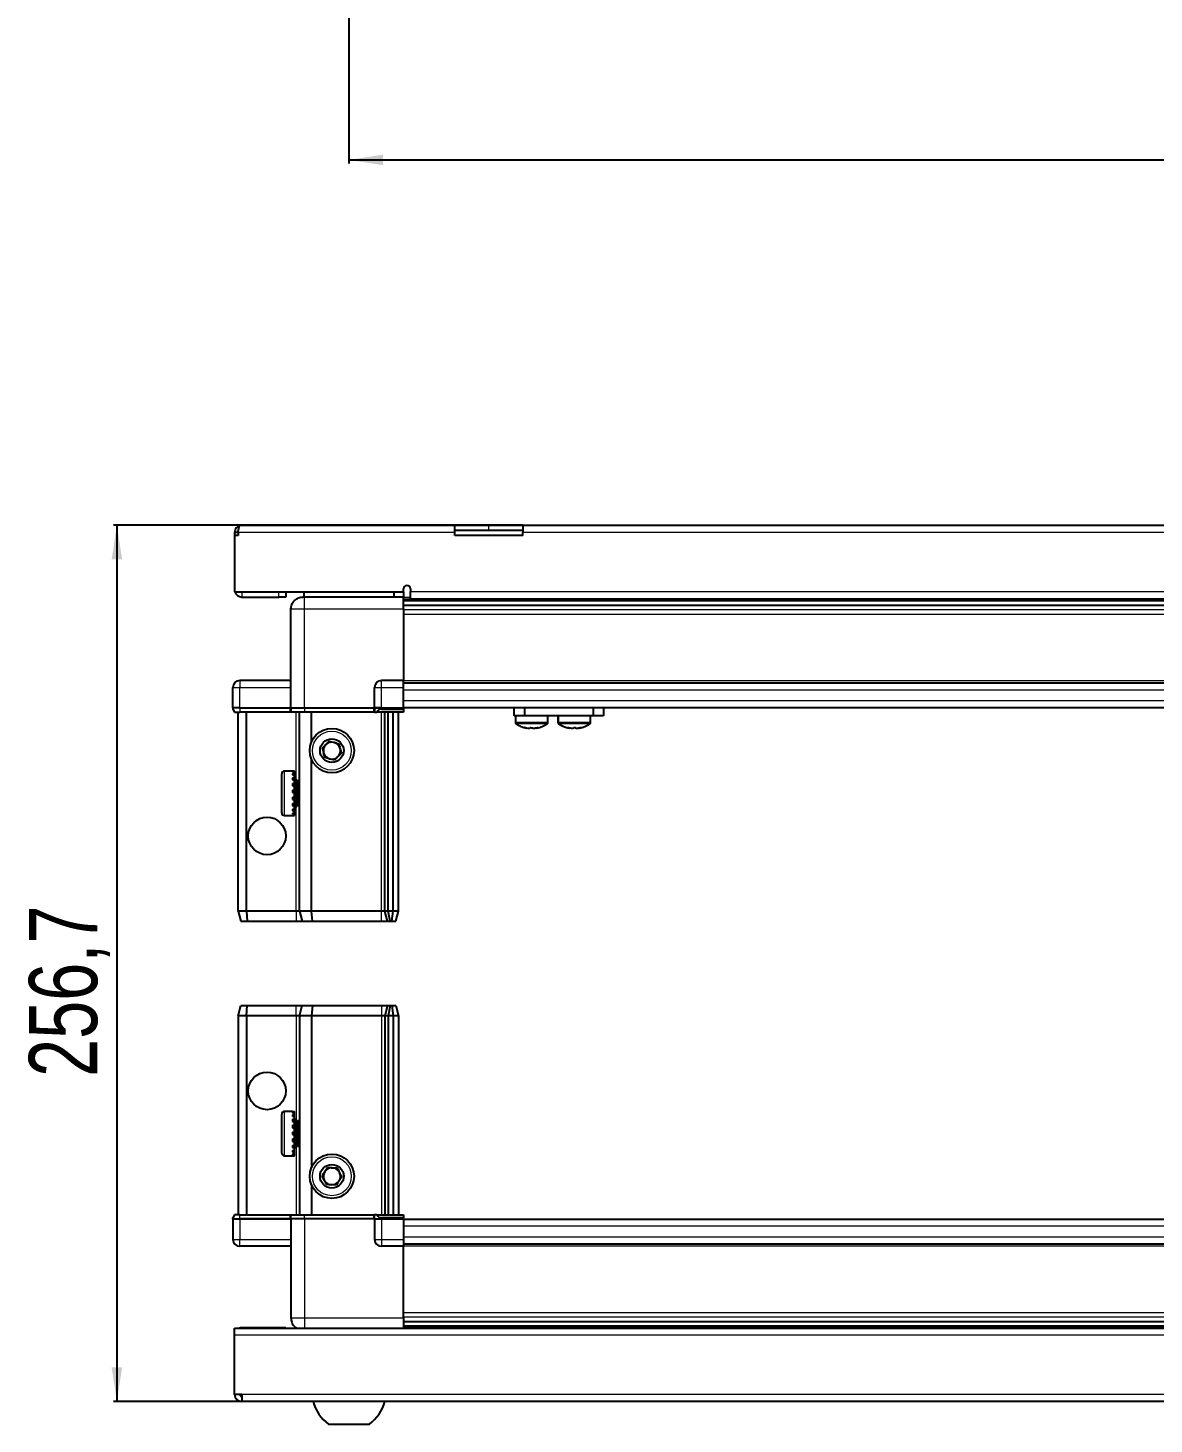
# Model space of a CAD drawing. Header units: millimetres. Extents: x 899 to 2792, y 774 to 1907.
# Drawn here: x 963.4 to 1293.4, y 774.1 to 1183.1 of the extents above; entities that cross this region are included whole.
import ezdxf

# ---------------------------------------------------------------- set-up
doc = ezdxf.new("R2010")
doc.units = ezdxf.units.MM
doc.layers.add('FORMAT', color=7, linetype='Continuous')
doc.styles.add('SLDTEXTSTYLE0', font='TXT', dxfattribs={"width": 0.75})
doc.dimstyles.new('SLDDIMSTYLE0', dxfattribs={"dimtxt": 20, "dimasz": 10, "dimexe": 0, "dimexo": 0.0625, "dimgap": 5, "dimtad": 2, "dimdec": 1, "dimrnd": 1e-09, "dimzin": 12, "dimdsep": 46, "dimtxsty": 'SLDTEXTSTYLE0', "dimsah": 1, "dimcen": 0.09, "dimadec": 0, "dimazin": 3, "dimtfac": 1, "dimtofl": 0, "dimtmove": 0, "dimatfit": 3, "dimfxl": 0, "dimfrac": 2, "dimtolj": 1, "dimtzin": 12, "dimarcsym": 0})

# ---------------------------------------------------------------- blocks, each defined once
blk = doc.blocks.new('_D_2')
at = {"layer": 'FORMAT'}
for p, q in [((1057.47, 1234.92), (1057.47, 1143.43)), ((1589.47, 1234.92), (1589.47, 1143.43)), ((1057.47, 1144.43), (1589.47, 1144.43))]:
    blk.add_line(p, q, dxfattribs=at)
for points in [[(1057.47, 1144.43), (1067.47, 1142.9), (1067.47, 1145.97)], [(1589.47, 1144.43), (1579.47, 1145.97), (1579.47, 1142.9)]]:
    blk.add_solid(points, dxfattribs=at)
at = {"layer": 'FORMAT', "insert": (1301.3, 1170.22), "char_height": 20, "attachment_point": 1, "style": 'SLDTEXTSTYLE0'}
blk.add_mtext('532', dxfattribs=at)
blk = doc.blocks.new('_D_8')
at = {"layer": 'FORMAT'}
for p, q in [((1108.46, 1037.38), (988.47, 1037.38)), ((989.47, 1037.38), (989.47, 780.68)), ((1026.06, 780.68), (988.47, 780.68))]:
    blk.add_line(p, q, dxfattribs=at)
for points in [[(989.47, 1037.38), (987.93, 1027.38), (991.01, 1027.38)], [(989.47, 780.68), (991.01, 790.68), (987.93, 790.68)]]:
    blk.add_solid(points, dxfattribs=at)
at = {"layer": 'FORMAT', "insert": (963.69, 875.78), "char_height": 20, "attachment_point": 1, "rotation": 90, "style": 'SLDTEXTSTYLE0'}
blk.add_mtext('256,7', dxfattribs=at)

msp = doc.modelspace()

# ---------------------------------------------------------------- linework, layer by layer
at = {"color": 7, "linetype": 'Continuous', "lineweight": 25}
for p, q in [((1024.97, 1035.28), (1023.97, 1035.28)), ((1023.97, 1035.28), (1023.97, 1034.38)), ((1024.97, 1035.28), (1024.97, 1034.38)), ((1025.57, 1037.38), (1088.47, 1037.38)), ((1088.47, 1035.28), (1088.47, 1037.38)), ((1088.47, 1037.38), (1098.47, 1037.38)), ((1098.47, 1035.88), (1088.47, 1035.88)), ((1088.47, 1034.38), (1088.47, 1035.28)), ((1098.47, 1037.38), (1108.47, 1037.38)), ((1108.47, 1035.88), (1098.47, 1035.88)), ((1108.47, 1037.38), (1538.47, 1037.38)), ((1108.47, 1037.38), (1108.47, 1035.28)), ((1108.47, 1034.38), (1108.47, 1035.28)), ((1023.97, 1034.38), (1023.97, 1017.88)), ((1024.97, 1034.38), (1023.97, 1034.38)), ((1108.47, 1034.38), (1088.47, 1034.38)), ((1073.47, 1017.88), (1073.47, 1018.73)), ((1075.47, 1018.73), (1075.47, 1017.98)), ((1023.97, 1017.88), (1073.47, 1017.88)), ((1026.07, 1016.38), (1036.97, 1016.38)), ((1038.97, 1016.38), (1036.97, 1016.38)), ((1038.97, 1017.88), (1038.97, 1016.38)), ((1044.22, 1017.88), (1044.22, 1016.38)), ((1073.47, 1016.38), (1044.47, 1016.38)), ((1070.72, 1016.38), (1070.72, 1017.88)), ((1073.32, 1016.38), (1073.32, 1012.88)), ((1073.47, 1017.88), (1073.47, 1016.38)), ((1073.47, 1015.73), (1097.35, 1015.73)), ((1075.47, 1015.88), (1075.47, 1017.98)), ((1075.47, 1015.88), (1571.47, 1015.88)), ((1091.97, 1015.88), (1091.97, 1015.73)), ((1092.13, 1015.88), (1092.13, 1015.73)), ((1092.34, 1015.88), (1092.34, 1015.73)), ((1092.89, 1015.88), (1092.89, 1015.73)), ((1093.3, 1015.88), (1093.3, 1015.73)), ((1094.19, 1015.88), (1094.19, 1015.73)), ((1094.78, 1015.88), (1094.78, 1015.73)), ((1095.92, 1015.88), (1095.92, 1015.73)), ((1096.61, 1015.88), (1096.61, 1015.73)), ((1097.35, 1015.73), (1097.89, 1015.73)), ((1097.89, 1015.88), (1097.89, 1015.73)), ((1097.89, 1015.73), (1098.62, 1015.73)), ((1097.89, 1015.73), (1097.89, 1015.73)), ((1098.08, 1015.88), (1098.08, 1015.73)), ((1098.58, 1015.88), (1098.58, 1015.73)), ((1098.62, 1015.73), (1098.63, 1015.73)), ((1098.63, 1015.88), (1098.63, 1015.73)), ((1098.63, 1015.73), (1099.59, 1015.73)), ((1099.59, 1015.73), (1547.35, 1015.73)), ((1099.92, 1015.88), (1099.92, 1015.73)), ((1099.93, 1015.88), (1099.93, 1015.73)), ((1100.63, 1015.88), (1100.63, 1015.73)), ((1101.8, 1015.88), (1101.8, 1015.73)), ((1102.42, 1015.88), (1102.42, 1015.73)), ((1103.37, 1015.88), (1103.37, 1015.73)), ((1103.82, 1015.88), (1103.82, 1015.73)), ((1104.45, 1015.88), (1104.45, 1015.73)), ((1104.7, 1015.88), (1104.7, 1015.73)), ((1104.94, 1015.88), (1104.94, 1015.73)), ((1104.97, 1015.88), (1104.97, 1015.73)), ((1040.47, 983.88), (1040.47, 1012.88)), ((1573.47, 1013.94), (1073.47, 1013.94)), ((1573.47, 1013.9), (1073.47, 1013.9)), ((1073.47, 1012.88), (1073.47, 991.88)), ((1023.47, 983.88), (1023.47, 989.88)), ((1040.47, 991.88), (1025.47, 991.88)), ((1064.97, 983.88), (1064.97, 989.88)), ((1073.47, 991.88), (1066.97, 991.88)), ((1073.47, 989.88), (1073.47, 991.88)), ((1073.47, 991.23), (1573.47, 991.23)), ((1073.47, 983.88), (1073.47, 989.88)), ((1023.47, 983.88), (1023.47, 983.54)), ((1023.47, 983.88), (1023.47, 983.88)), ((1023.47, 983.88), (1023.47, 983.54)), ((1025.47, 983.88), (1023.47, 983.88)), ((1023.47, 983.54), (1023.97, 982.68)), ((1023.47, 983.54), (1023.97, 982.68)), ((1023.97, 982.68), (1025.47, 982.68)), ((1024.97, 924.38), (1024.97, 982.68)), ((1025.47, 983.88), (1040.27, 983.88)), ((1040.27, 982.68), (1025.47, 982.68)), ((1027.47, 924.38), (1027.47, 982.68)), ((1040.27, 983.88), (1040.47, 983.88)), ((1040.47, 982.68), (1040.27, 982.68)), ((1040.47, 983.88), (1040.47, 982.68)), ((1040.47, 983.88), (1044.47, 983.88)), ((1044.47, 982.68), (1040.47, 982.68)), ((1042.97, 924.38), (1042.97, 982.68)), ((1044.47, 983.88), (1064.77, 983.88)), ((1064.77, 982.68), (1044.47, 982.68)), ((1046.47, 973.88), (1046.47, 982.68)), ((1064.77, 983.88), (1064.97, 983.88)), ((1064.97, 982.68), (1064.77, 982.68)), ((1064.97, 983.88), (1064.97, 982.68)), ((1066.97, 983.88), (1064.97, 983.88)), ((1064.97, 983.88), (1066.97, 983.88)), ((1064.97, 982.68), (1065.65, 982.68)), ((1073.47, 982.68), (1065.65, 982.68)), ((1066.97, 983.88), (1073.47, 983.88)), ((1066.97, 983.54), (1073.47, 983.54)), ((1067.97, 924.38), (1067.97, 982.68)), ((1068.97, 924.38), (1068.97, 982.68)), ((1070.47, 924.38), (1070.47, 982.68)), ((1071.97, 924.38), (1071.97, 982.68)), ((1073.47, 984.03), (1573.47, 984.03)), ((1073.47, 983.88), (1073.47, 983.54)), ((1073.47, 983.54), (1073.47, 982.68)), ((1105.92, 981.53), (1105.92, 984.03)), ((1108.92, 984.03), (1108.92, 981.53)), ((1129.12, 981.53), (1129.12, 984.03)), ((1132.12, 984.03), (1132.12, 981.53)), ((1108.92, 981.53), (1105.92, 981.53)), ((1106.27, 981.53), (1106.27, 979.62)), ((1129.12, 981.53), (1108.92, 981.53)), ((1115.77, 979.62), (1115.77, 981.53)), ((1118.72, 981.53), (1118.72, 979.62)), ((1118.77, 981.53), (1118.77, 979.62)), ((1128.27, 979.62), (1128.27, 981.53)), ((1132.12, 981.53), (1129.12, 981.53)), ((1041.47, 965.38), (1038.57, 965.38)), ((1041.47, 965.28), (1041.47, 965.38)), ((1046.47, 924.38), (1046.47, 968.88)), ((1037.77, 953.18), (1037.77, 964.58)), ((1040.97, 965.28), (1041.47, 965.28)), ((1040.97, 965.28), (1040.97, 965.12)), ((1040.97, 965.12), (1041.47, 965.12)), ((1040.97, 964.63), (1041.47, 964.63)), ((1040.97, 964.63), (1040.97, 964.25)), ((1040.97, 964.25), (1041.47, 964.25)), ((1040.97, 963.41), (1041.47, 963.41)), ((1040.97, 963.41), (1040.97, 962.86)), ((1040.97, 962.86), (1041.47, 962.86)), ((1040.97, 961.75), (1041.47, 961.75)), ((1040.97, 961.75), (1040.97, 961.07)), ((1041.47, 965.12), (1041.47, 965.28)), ((1041.47, 964.63), (1041.47, 965.12)), ((1041.47, 964.25), (1041.47, 964.63)), ((1041.47, 963.41), (1041.47, 964.25)), ((1041.47, 962.86), (1041.47, 963.41)), ((1041.57, 963.28), (1041.47, 963.28)), ((1041.47, 961.75), (1041.47, 962.86)), ((1041.47, 961.07), (1041.47, 961.75)), ((1041.57, 961.76), (1041.57, 963.28)), ((1041.57, 954.48), (1041.57, 961.76)), ((1042.45, 962.19), (1041.97, 962.88)), ((1041.97, 954.88), (1041.97, 962.88)), ((1042.94, 962.88), (1042.45, 962.19)), ((1042.45, 955.57), (1042.45, 962.19)), ((1042.97, 962.88), (1042.94, 962.88)), ((1042.94, 954.88), (1042.94, 962.88)), ((1040.97, 961.07), (1041.47, 961.07)), ((1040.97, 959.81), (1041.47, 959.81)), ((1040.97, 959.81), (1040.97, 959.08)), ((1040.97, 959.51), (1041.47, 959.51)), ((1040.97, 959.08), (1041.47, 959.08)), ((1040.97, 957.78), (1041.47, 957.78)), ((1040.97, 957.78), (1040.97, 957.06)), ((1040.97, 957.65), (1041.47, 957.65)), ((1041.47, 959.81), (1041.47, 961.07)), ((1041.47, 959.51), (1041.47, 959.81)), ((1041.47, 957.78), (1041.47, 959.08)), ((1041.47, 957.06), (1041.47, 957.65)), ((1040.97, 957.06), (1041.47, 957.06)), ((1040.97, 955.85), (1041.47, 955.85)), ((1040.97, 955.85), (1040.97, 955.22)), ((1040.97, 955.22), (1041.47, 955.22)), ((1040.97, 954.22), (1041.47, 954.22)), ((1040.97, 954.22), (1040.97, 953.74)), ((1040.97, 953.74), (1041.47, 953.74)), ((1040.97, 953.05), (1041.47, 953.05)), ((1040.97, 953.05), (1040.97, 952.76)), ((1041.47, 955.85), (1041.47, 957.06)), ((1041.47, 955.22), (1041.47, 955.85)), ((1041.47, 954.22), (1041.47, 955.22)), ((1041.47, 954.48), (1041.57, 954.48)), ((1041.47, 953.74), (1041.47, 954.22)), ((1041.47, 953.05), (1041.47, 953.74)), ((1041.47, 952.76), (1041.47, 953.05)), ((1041.97, 954.88), (1042.45, 955.57)), ((1042.45, 955.57), (1042.94, 954.88)), ((1042.94, 954.88), (1042.97, 954.88)), ((1038.57, 952.38), (1041.47, 952.38)), ((1040.97, 952.76), (1041.47, 952.76)), ((1040.97, 952.44), (1041.47, 952.44)), ((1040.97, 952.44), (1040.97, 952.38)), ((1040.97, 952.38), (1041.47, 952.38)), ((1041.47, 952.44), (1041.47, 952.76)), ((1041.47, 952.38), (1041.47, 952.44)), ((1041.47, 952.38), (1041.47, 952.38)), ((1024.97, 924.38), (1025.77, 921.38)), ((1027.47, 924.38), (1024.97, 924.38)), ((1025.77, 921.38), (1027.63, 921.38)), ((1027.47, 924.38), (1027.63, 921.38)), ((1041.97, 924.38), (1027.47, 924.38)), ((1027.63, 921.38), (1041.97, 921.38)), ((1042.97, 924.38), (1041.97, 924.38)), ((1041.97, 921.38), (1043.77, 921.38)), ((1046.47, 924.38), (1042.97, 924.38)), ((1042.97, 924.38), (1043.77, 921.38)), ((1043.77, 921.38), (1046.8, 921.38)), ((1066.97, 924.38), (1046.47, 924.38)), ((1046.8, 921.38), (1046.47, 924.38)), ((1046.8, 921.38), (1066.97, 921.38)), ((1067.97, 924.38), (1066.97, 924.38)), ((1066.97, 921.38), (1068.77, 921.38)), ((1068.97, 924.38), (1067.97, 924.38)), ((1068.77, 921.38), (1067.97, 924.38)), ((1068.77, 921.38), (1069.51, 921.38)), ((1070.47, 924.38), (1068.97, 924.38)), ((1069.51, 921.38), (1068.97, 924.38)), ((1069.51, 921.38), (1070.02, 921.38)), ((1070.02, 921.38), (1070.47, 924.38)), ((1070.02, 921.38), (1071.17, 921.38)), ((1071.97, 924.38), (1070.47, 924.38)), ((1071.17, 921.38), (1071.97, 924.38)), ((1024.97, 893.68), (1025.77, 896.68)), ((1025.77, 896.68), (1027.63, 896.68)), ((1027.47, 893.68), (1027.63, 896.68)), ((1027.63, 896.68), (1041.97, 896.68)), ((1041.97, 896.68), (1043.77, 896.68)), ((1042.97, 893.68), (1043.77, 896.68)), ((1043.77, 896.68), (1046.8, 896.68)), ((1046.8, 896.68), (1046.47, 893.68)), ((1046.8, 896.68), (1066.97, 896.68)), ((1066.97, 896.68), (1068.77, 896.68)), ((1068.77, 896.68), (1067.97, 893.68)), ((1068.77, 896.68), (1069.51, 896.68)), ((1069.51, 896.68), (1068.97, 893.68)), ((1069.51, 896.68), (1070.02, 896.68)), ((1070.02, 896.68), (1071.17, 896.68)), ((1070.02, 896.68), (1070.47, 893.68)), ((1071.17, 896.68), (1071.97, 893.68)), ((1027.47, 893.68), (1024.97, 893.68)), ((1024.97, 893.68), (1024.97, 835.38)), ((1027.47, 893.68), (1027.47, 835.38)), ((1041.97, 893.68), (1027.47, 893.68)), ((1042.97, 893.68), (1041.97, 893.68)), ((1042.97, 893.68), (1042.97, 835.38)), ((1046.47, 893.68), (1042.97, 893.68)), ((1066.97, 893.68), (1046.47, 893.68)), ((1046.47, 893.68), (1046.47, 849.18)), ((1067.97, 893.68), (1066.97, 893.68)), ((1068.97, 893.68), (1067.97, 893.68)), ((1067.97, 893.68), (1067.97, 835.38)), ((1068.97, 893.68), (1068.97, 835.38)), ((1070.47, 893.68), (1068.97, 893.68)), ((1070.47, 893.68), (1070.47, 835.38)), ((1071.97, 893.68), (1070.47, 893.68)), ((1071.97, 893.68), (1071.97, 835.38)), ((1037.77, 853.48), (1037.77, 864.88)), ((1040.97, 865.68), (1038.57, 865.68)), ((1040.97, 865.68), (1040.97, 865.67)), ((1040.97, 865.67), (1041.47, 865.67)), ((1040.97, 865.48), (1041.47, 865.48)), ((1040.97, 865.48), (1040.97, 865.27)), ((1040.97, 865.27), (1041.47, 865.27)), ((1040.97, 864.69), (1041.47, 864.69)), ((1040.97, 864.69), (1040.97, 864.26)), ((1040.97, 864.26), (1041.47, 864.26)), ((1040.97, 863.36), (1041.47, 863.36)), ((1040.97, 863.36), (1040.97, 862.76)), ((1041.47, 865.48), (1041.47, 865.67)), ((1041.47, 865.27), (1041.47, 865.48)), ((1041.47, 864.69), (1041.47, 865.27)), ((1041.47, 864.26), (1041.47, 864.69)), ((1041.47, 863.36), (1041.47, 864.26)), ((1041.57, 863.58), (1041.47, 863.58)), ((1041.47, 862.76), (1041.47, 863.36)), ((1041.57, 854.78), (1041.57, 863.58)), ((1042.45, 862.49), (1041.97, 863.18)), ((1041.97, 855.18), (1041.97, 863.18)), ((1042.94, 863.18), (1042.45, 862.49)), ((1042.97, 863.18), (1042.94, 863.18)), ((1042.94, 855.18), (1042.94, 863.18)), ((1040.97, 862.76), (1041.47, 862.76)), ((1040.97, 861.61), (1041.47, 861.61)), ((1040.97, 861.61), (1040.97, 860.91)), ((1040.97, 860.91), (1041.47, 860.91)), ((1040.97, 859.63), (1041.47, 859.63)), ((1040.97, 859.63), (1040.97, 858.89)), ((1040.97, 859.48), (1041.47, 859.48)), ((1040.97, 858.98), (1041.47, 858.98)), ((1041.47, 861.61), (1041.47, 862.76)), ((1041.47, 860.91), (1041.47, 861.61)), ((1041.47, 859.63), (1041.47, 860.91)), ((1041.47, 859.48), (1041.47, 859.63)), ((1041.47, 858.89), (1041.47, 858.98)), ((1042.45, 855.87), (1042.45, 862.49)), ((1040.97, 858.89), (1041.47, 858.89)), ((1040.97, 857.6), (1041.47, 857.6)), ((1040.97, 857.6), (1040.97, 856.9)), ((1040.97, 856.9), (1041.47, 856.9)), ((1040.97, 855.73), (1041.47, 855.73)), ((1040.97, 855.73), (1040.97, 855.13)), ((1040.97, 855.13), (1041.47, 855.13)), ((1041.47, 857.6), (1041.47, 858.89)), ((1041.47, 856.9), (1041.47, 857.6)), ((1041.47, 855.73), (1041.47, 856.9)), ((1041.47, 855.13), (1041.47, 855.73)), ((1041.47, 854.2), (1041.47, 855.13)), ((1041.97, 855.18), (1042.45, 855.87)), ((1042.45, 855.87), (1042.94, 855.18)), ((1042.94, 855.18), (1042.97, 855.18)), ((1038.57, 852.68), (1040.97, 852.68)), ((1040.97, 854.2), (1041.47, 854.2)), ((1040.97, 854.2), (1040.97, 853.76)), ((1040.97, 853.76), (1041.47, 853.76)), ((1040.97, 853.15), (1041.47, 853.15)), ((1040.97, 853.15), (1040.97, 852.91)), ((1040.97, 852.91), (1041.47, 852.91)), ((1040.97, 852.69), (1041.47, 852.69)), ((1040.97, 852.69), (1040.97, 852.68)), ((1040.97, 852.68), (1041.47, 852.68)), ((1041.47, 854.78), (1041.57, 854.78)), ((1041.47, 853.76), (1041.47, 854.2)), ((1041.47, 853.15), (1041.47, 853.76)), ((1041.47, 852.91), (1041.47, 853.15)), ((1041.47, 852.69), (1041.47, 852.91)), ((1041.47, 852.68), (1041.47, 852.69)), ((1046.47, 844.18), (1046.47, 835.38)), ((1023.97, 835.38), (1023.47, 834.51)), ((1023.47, 834.18), (1023.47, 834.51)), ((1025.47, 835.38), (1023.97, 835.38)), ((1025.47, 835.38), (1040.27, 835.38)), ((1040.27, 835.38), (1040.47, 835.38)), ((1040.47, 834.18), (1040.47, 835.38)), ((1040.47, 835.38), (1044.47, 835.38)), ((1044.47, 835.38), (1064.77, 835.38)), ((1064.77, 835.38), (1064.97, 835.38)), ((1064.97, 834.18), (1064.97, 835.38)), ((1065.65, 835.38), (1064.97, 835.38)), ((1065.65, 835.38), (1073.47, 835.38)), ((1073.47, 834.51), (1066.97, 834.51)), ((1073.47, 835.38), (1073.47, 834.51)), ((1073.47, 834.51), (1073.47, 834.51)), ((1073.47, 834.18), (1073.47, 834.51)), ((1023.47, 834.18), (1025.47, 834.18)), ((1023.47, 834.18), (1023.47, 828.18)), ((1040.27, 834.18), (1025.47, 834.18)), ((1025.47, 834.18), (1040.27, 834.18)), ((1040.47, 834.18), (1040.27, 834.18)), ((1044.47, 834.18), (1040.47, 834.18)), ((1040.47, 834.18), (1040.47, 805.18)), ((1064.77, 834.18), (1044.47, 834.18)), ((1064.97, 834.18), (1064.77, 834.18)), ((1064.97, 834.18), (1066.97, 834.18)), ((1064.97, 834.18), (1064.97, 828.18)), ((1073.47, 834.18), (1066.97, 834.18)), ((1066.97, 834.18), (1073.47, 834.18)), ((1073.47, 834.18), (1073.47, 834.18)), ((1073.47, 834.18), (1073.47, 828.18)), ((1573.47, 834.03), (1073.47, 834.03)), ((1073.47, 828.18), (1073.47, 826.18)), ((1573.47, 826.83), (1073.47, 826.83)), ((1040.47, 826.18), (1025.47, 826.18)), ((1073.47, 826.18), (1066.97, 826.18)), ((1073.47, 805.18), (1073.47, 826.18)), ((1023.97, 802.18), (1622.97, 802.18)), ((1023.97, 800.08), (1023.97, 802.18)), ((1038.97, 802.28), (1026.07, 802.28)), ((1038.97, 802.28), (1038.97, 802.18)), ((1073.47, 804.15), (1573.47, 804.15)), ((1073.47, 804.12), (1573.47, 804.12)), ((1097.35, 802.33), (1073.47, 802.33)), ((1091.97, 802.18), (1091.97, 802.33)), ((1092.01, 802.18), (1092.01, 802.33)), ((1092.28, 802.18), (1092.28, 802.33)), ((1092.54, 802.18), (1092.54, 802.33)), ((1093.19, 802.18), (1093.19, 802.33)), ((1093.66, 802.18), (1093.66, 802.33)), ((1094.62, 802.18), (1094.62, 802.33)), ((1095.24, 802.18), (1095.24, 802.33)), ((1096.43, 802.18), (1096.43, 802.33)), ((1097.09, 802.18), (1097.09, 802.33)), ((1097.14, 802.18), (1097.14, 802.33)), ((1098.44, 802.33), (1097.35, 802.33)), ((1099.17, 802.33), (1098.44, 802.33)), ((1098.44, 802.18), (1098.44, 802.33)), ((1098.44, 802.33), (1098.44, 802.33)), ((1098.45, 802.18), (1098.45, 802.33)), ((1098.95, 802.18), (1098.95, 802.33)), ((1099.17, 802.18), (1099.17, 802.33)), ((1099.59, 802.33), (1099.17, 802.33)), ((1099.17, 802.33), (1099.17, 802.33)), ((1547.35, 802.33), (1099.59, 802.33)), ((1100.45, 802.18), (1100.45, 802.33)), ((1101.14, 802.18), (1101.14, 802.33)), ((1102.26, 802.18), (1102.26, 802.33)), ((1102.84, 802.18), (1102.84, 802.33)), ((1103.71, 802.18), (1103.71, 802.33)), ((1104.11, 802.18), (1104.11, 802.33)), ((1104.64, 802.18), (1104.64, 802.33)), ((1104.83, 802.18), (1104.83, 802.33)), ((1104.97, 802.18), (1104.97, 802.33)), ((1023.97, 782.78), (1023.97, 800.08)), ((1026.07, 782.78), (1023.97, 782.78)), ((1026.07, 782.78), (1026.07, 780.68)), ((1620.87, 780.68), (1026.07, 780.68)), ((1051.47, 774.08), (1063.47, 774.08))]:
    msp.add_line(p, q, dxfattribs=at)
at = {"color": 8, "linetype": 'Continuous', "lineweight": 18}
for p, q in [((1088.47, 1035.28), (1024.97, 1035.28)), ((1098.47, 1035.88), (1098.47, 1037.38)), ((1538.47, 1035.28), (1108.47, 1035.28)), ((1026.07, 1017.88), (1026.07, 1016.38)), ((1036.97, 1016.38), (1036.97, 1017.88)), ((1073.47, 1016.38), (1075.47, 1016.38)), ((1573.47, 1015.14), (1073.47, 1015.14)), ((1075.47, 1017.98), (1571.47, 1017.98)), ((1044.47, 1012.88), (1073.47, 1012.88)), ((1044.47, 983.88), (1044.47, 1012.88)), ((1073.47, 1012.69), (1573.47, 1012.69)), ((1573.47, 1011.28), (1073.47, 1011.28)), ((1023.47, 989.88), (1025.47, 989.88)), ((1025.47, 991.88), (1025.47, 989.88)), ((1025.47, 989.88), (1040.47, 989.88)), ((1025.47, 983.88), (1025.47, 989.88)), ((1064.97, 989.88), (1066.97, 989.88)), ((1066.97, 989.88), (1066.97, 991.88)), ((1066.97, 989.88), (1073.47, 989.88)), ((1066.97, 983.88), (1066.97, 989.88)), ((1073.47, 991.88), (1573.47, 991.88)), ((1073.47, 989.23), (1573.47, 989.23)), ((1073.47, 986.03), (1573.47, 986.03)), ((1025.47, 983.88), (1025.47, 982.68)), ((1040.27, 982.68), (1040.27, 983.88)), ((1041.97, 962.88), (1041.97, 982.68)), ((1044.47, 983.88), (1044.47, 982.68)), ((1064.77, 982.68), (1064.77, 983.88)), ((1066.97, 983.88), (1066.97, 983.54)), ((1066.97, 924.38), (1066.97, 982.68)), ((1115.77, 979.62), (1106.27, 979.62)), ((1115.58, 979.25), (1106.46, 979.25)), ((1118.77, 979.62), (1118.72, 979.62)), ((1128.27, 979.62), (1118.77, 979.62)), ((1118.96, 979.25), (1118.91, 979.25)), ((1128.08, 979.25), (1118.96, 979.25)), ((1038.57, 952.38), (1038.57, 965.38)), ((1041.97, 924.38), (1041.97, 954.88)), ((1041.97, 924.38), (1041.97, 921.38)), ((1066.97, 921.38), (1066.97, 924.38)), ((1041.97, 893.68), (1041.97, 896.68)), ((1066.97, 896.68), (1066.97, 893.68)), ((1041.97, 893.68), (1041.97, 863.18)), ((1066.97, 893.68), (1066.97, 835.38)), ((1038.57, 852.68), (1038.57, 865.68)), ((1041.97, 855.18), (1041.97, 835.38)), ((1025.47, 834.18), (1025.47, 835.38)), ((1040.27, 834.18), (1040.27, 835.38)), ((1044.47, 834.18), (1044.47, 835.38)), ((1064.77, 834.18), (1064.77, 835.38)), ((1066.97, 834.18), (1066.97, 834.51)), ((1073.47, 834.18), (1073.47, 834.51)), ((1025.47, 834.18), (1025.47, 828.18)), ((1044.47, 834.18), (1044.47, 805.18)), ((1066.97, 834.18), (1066.97, 828.18)), ((1573.47, 832.03), (1073.47, 832.03)), ((1023.47, 828.18), (1025.47, 828.18)), ((1025.47, 828.18), (1040.47, 828.18)), ((1025.47, 826.18), (1025.47, 828.18)), ((1064.97, 828.18), (1066.97, 828.18)), ((1066.97, 828.18), (1073.47, 828.18)), ((1066.97, 828.18), (1066.97, 826.18)), ((1573.47, 828.83), (1073.47, 828.83)), ((1573.47, 826.18), (1073.47, 826.18)), ((1073.47, 806.77), (1573.47, 806.77)), ((1026.07, 802.18), (1026.07, 802.28)), ((1044.47, 805.18), (1073.47, 805.18)), ((1573.47, 805.36), (1073.47, 805.36)), ((1073.47, 802.91), (1573.47, 802.91)), ((1622.97, 800.08), (1023.97, 800.08)), ((1620.87, 782.78), (1026.07, 782.78))]:
    msp.add_line(p, q, dxfattribs=at)
at = {"color": 7, "linetype": 'Continuous', "lineweight": 25, "flags": 128}
msp.add_lwpolyline([(1026.07, 802.28), (1025.66, 802.24), (1025.43, 802.18)], dxfattribs=at)
at = {"color": 7, "linetype": 'Continuous', "lineweight": 25}
for centre, radius in [((1052.47, 971.38), 6.5), ((1052.47, 971.38), 3.46), ((1033.47, 946.38), 5.5), ((1033.47, 871.68), 5.5), ((1052.47, 846.68), 6.5), ((1052.47, 846.68), 3.46)]:
    msp.add_circle(centre, radius, dxfattribs=at)
at = {"color": 8, "linetype": 'Continuous', "lineweight": 18}
for centre in [(1052.47, 971.38), (1052.47, 846.68)]:
    msp.add_circle(centre, 5.7, dxfattribs=at)
at = {"color": 7, "linetype": 'Continuous', "lineweight": 25}
for centre, radius, start, end in [((1074.47, 1018.73), 1, 0, 180), ((1026.07, 1018.48), 2.1, 196.6015, 270), ((1025.47, 989.88), 2, 90, 180), ((1066.97, 989.88), 2, 90, 180), ((1106.72, 979.62), 0.45, 180, 235.2821), ((1111.02, 985.83), 8, 235.2821, 258.9392), ((1111.02, 985.83), 8, 281.0076, 304.7179), ((1115.32, 979.62), 0.45, 304.7179, 0), ((1119.17, 979.62), 0.45, 180, 235.2821), ((1119.22, 979.62), 0.45, 180, 235.2821), ((1123.47, 985.83), 8, 235.2821, 256.5411), ((1123.52, 985.83), 8, 235.2821, 259.0625), ((1123.52, 985.83), 8, 280.8753, 304.7179), ((1127.82, 979.62), 0.45, 304.7179, 0), ((1052.47, 971.38), 2.5, 74.9221, 134.9221), ((1052.47, 971.38), 2.5, 14.9221, 74.9221), ((1052.47, 971.38), 2.5, 134.9221, 194.9221), ((1052.47, 971.38), 2.5, 194.9221, 254.9221), ((1052.47, 971.38), 2.5, 254.9221, 314.9221), ((1052.47, 971.38), 2.5, 314.9221, 14.9221), ((1038.57, 964.58), 0.8, 90, 180), ((1041.97, 963.28), 0.4, 180, 270), ((1038.57, 953.18), 0.8, 180, 270), ((1041.97, 954.48), 0.4, 90, 180), ((1038.57, 864.88), 0.8, 90, 180), ((1041.97, 863.58), 0.4, 180, 270), ((1041.97, 854.78), 0.4, 90, 180), ((1038.57, 853.48), 0.8, 180, 270), ((1052.47, 846.68), 2.5, 147.376, 207.376), ((1052.47, 846.68), 2.5, 87.376, 147.376), ((1052.47, 846.68), 2.5, 27.376, 87.376), ((1052.47, 846.68), 2.5, 327.376, 27.376), ((1052.47, 846.68), 2.5, 207.376, 267.376), ((1052.47, 846.68), 2.5, 267.376, 327.376), ((1025.47, 828.18), 2, 180, 270), ((1066.97, 828.18), 2, 180, 270), ((1026.07, 782.78), 2.1, 180, 270), ((1026.07, 782.78), 0.6, 180, 270), ((1058.5, 783.7), 11.91, 194.7004, 233.8734), ((1056.45, 783.7), 11.91, 306.1266, 345.2996)]:
    msp.add_arc(centre, radius, start, end, dxfattribs=at)
for centre, start_param, end_param in [((1066.97, 980.08), 0, 0.722734), ((1066.97, 837.98), 2.418858, 3.141593)]:
    msp.add_ellipse(centre, major_axis=(0, 3.46), ratio=0.57735, start_param=start_param, end_param=end_param, dxfattribs=at)
for points, knots in [([(1025.56, 1037.28), (1025.48, 1037.27), (1025.17, 1037.23), (1024.68, 1036.9), (1024.22, 1036.35), (1024, 1035.77), (1023.98, 1035.4), (1023.97, 1035.28)], [0, 0, 0, 0, 0.0862, 0.345314, 0.604426, 0.863537, 1, 1, 1, 1]), ([(1024.97, 1035.28), (1025.02, 1035.53), (1025.11, 1036.02), (1025.24, 1036.67), (1025.37, 1037.13), (1025.48, 1037.35), (1025.55, 1037.37), (1025.57, 1037.38)], [0, 0, 0, 0, 0.2302553, 0.4485219, 0.6667858, 0.8850496, 1, 1, 1, 1]), ([(1040.47, 1012.88), (1040.52, 1013.32), (1040.59, 1013.99), (1041.03, 1014.81), (1041.48, 1015.37), (1042.04, 1015.82), (1042.85, 1016.26), (1043.53, 1016.33), (1043.97, 1016.38)], [0, 0, 0, 0, 0.239457, 0.368361, 0.5, 0.631639, 0.760543, 1, 1, 1, 1]), ([(1044.47, 1016.38), (1044.41, 1016.38), (1044.27, 1016.38), (1044.11, 1016.38), (1043.99, 1016.38), (1043.98, 1016.38), (1043.97, 1016.38)], [0, 0, 0, 0, 0.249394, 0.500333, 0.750167, 1, 1, 1, 1]), ([(1073.47, 1012.88), (1073.47, 1013.27), (1073.47, 1014.06), (1073.47, 1015.11), (1073.47, 1015.9), (1073.47, 1016.32), (1073.47, 1016.36), (1073.47, 1016.38)], [0, 0, 0, 0, 0.214694, 0.429388, 0.644082, 0.858775, 1, 1, 1, 1]), ([(1109.52, 977.97), (1109.52, 977.97), (1109.52, 977.97), (1109.38, 978), (1109.2, 978.05), (1109.06, 978.11), (1108.98, 978.14), (1108.97, 978.15), (1108.97, 978.15), (1108.98, 978.15), (1109, 978.15), (1109.07, 978.13), (1109.37, 978.06), (1109.75, 977.99), (1110.16, 977.96), (1110.43, 977.99), (1110.59, 978.05), (1110.69, 978.12), (1110.76, 978.15), (1110.79, 978.15), (1110.81, 978.15), (1110.83, 978.15), (1110.87, 978.14), (1110.97, 978.11), (1111.13, 978.04), (1111.35, 977.98), (1111.65, 977.96), (1111.99, 977.99), (1112.3, 978.03), (1112.54, 978.09), (1112.66, 978.11), (1112.74, 978.13), (1112.79, 978.14), (1112.83, 978.15), (1112.85, 978.15), (1112.85, 978.15), (1112.85, 978.15)], [0, 0, 0, 0, 0.0260981, 0.0798373, 0.1372046, 0.1783571, 0.1990393, 0.2033396, 0.2076895, 0.2107229, 0.2145438, 0.2214795, 0.2486016, 0.3557772, 0.404897, 0.4544227, 0.54605, 0.5914038, 0.5971187, 0.6013251, 0.6043817, 0.6074438, 0.6119905, 0.6242286, 0.6785193, 0.7597502, 0.8043048, 0.8490258, 0.923625, 0.9513598, 0.9687075, 0.9799959, 0.9911421, 0.9954732, 0.998845, 1, 1, 1, 1]), ([(1112.85, 978.15), (1112.86, 978.15), (1112.87, 978.15), (1112.87, 978.14), (1112.82, 978.11), (1112.68, 978.04), (1112.55, 977.99), (1112.49, 977.96), (1112.53, 977.97), (1112.55, 977.98)], [0, 0, 0, 0, 0.015183, 0.036536, 0.0957, 0.360142, 0.675239, 0.874535, 1, 1, 1, 1]), ([(1122.01, 977.97), (1122.01, 977.97), (1122.03, 977.97), (1121.89, 978.02), (1121.73, 978.08), (1121.61, 978.13), (1121.61, 978.15), (1121.61, 978.15), (1121.63, 978.15), (1121.65, 978.15), (1121.74, 978.13), (1122.08, 978.05), (1122.51, 977.97), (1122.94, 977.97), (1123.16, 978), (1123.33, 978.05), (1123.45, 978.11), (1123.53, 978.14), (1123.58, 978.15), (1123.6, 978.15), (1123.63, 978.15), (1123.65, 978.15), (1123.71, 978.13), (1123.84, 978.06), (1123.99, 977.99), (1124.3, 977.96), (1124.69, 977.99), (1125.07, 978.05), (1125.37, 978.12), (1125.48, 978.15), (1125.5, 978.15), (1125.51, 978.15), (1125.52, 978.15), (1125.52, 978.14), (1125.46, 978.11), (1125.28, 978.04), (1125.08, 977.98), (1125.04, 977.97), (1125.03, 977.97)], [0, 0, 0, 0, 0.028363, 0.080682, 0.138356, 0.167292, 0.170918, 0.173795, 0.176698, 0.18005, 0.186399, 0.213077, 0.319019, 0.35398, 0.399283, 0.447645, 0.482337, 0.499772, 0.503397, 0.507064, 0.509622, 0.512843, 0.51869, 0.541554, 0.631904, 0.673313, 0.715064, 0.792307, 0.830541, 0.835358, 0.838904, 0.841481, 0.844063, 0.847895, 0.858212, 0.90398, 0.972459, 1, 1, 1, 1]), ([(1049.68, 972.13), (1050.05, 972.49), (1050.73, 973.17), (1051.41, 973.85), (1051.73, 974.17)], [0, 0, 0, 0, 0.5346859, 1, 1, 1, 1]), ([(1051.73, 974.17), (1052.23, 974.03), (1053.16, 973.78), (1054.08, 973.53), (1054.51, 973.42)], [0, 0, 0, 0, 0.5346859, 1, 1, 1, 1]), ([(1050.43, 969.34), (1050.34, 969.67), (1050.13, 970.47), (1049.87, 971.43), (1049.72, 972.01), (1049.68, 972.13)], [0, 0, 0, 0, 0.362901, 0.866875, 1, 1, 1, 1]), ([(1055.26, 970.63), (1054.89, 970.26), (1054.21, 969.58), (1053.53, 968.9), (1053.21, 968.59)], [0, 0, 0, 0, 0.534686, 1, 1, 1, 1]), ([(1054.51, 973.42), (1054.55, 973.29), (1054.7, 972.72), (1054.96, 971.75), (1055.17, 970.96), (1055.26, 970.63)], [0, 0, 0, 0, 0.133125, 0.637099, 1, 1, 1, 1]), ([(1053.21, 968.59), (1052.72, 968.72), (1051.78, 968.97), (1050.86, 969.22), (1050.43, 969.34)], [0, 0, 0, 0, 0.5346859, 1, 1, 1, 1]), ([(1049.59, 846.81), (1049.86, 847.24), (1050.39, 848.06), (1050.9, 848.86), (1051.14, 849.24)], [0, 0, 0, 0, 0.534686, 1, 1, 1, 1]), ([(1050.91, 844.25), (1050.86, 844.36), (1050.58, 844.89), (1050.12, 845.77), (1049.75, 846.5), (1049.59, 846.81)], [0, 0, 0, 0, 0.133125, 0.637099, 1, 1, 1, 1]), ([(1051.14, 849.24), (1051.66, 849.22), (1052.62, 849.17), (1053.58, 849.13), (1054.03, 849.11)], [0, 0, 0, 0, 0.534686, 1, 1, 1, 1]), ([(1054.03, 849.11), (1054.19, 848.8), (1054.56, 848.07), (1055.02, 847.19), (1055.3, 846.66), (1055.35, 846.55)], [0, 0, 0, 0, 0.362901, 0.866875, 1, 1, 1, 1]), ([(1053.8, 844.11), (1053.28, 844.14), (1052.32, 844.18), (1051.36, 844.23), (1050.91, 844.25)], [0, 0, 0, 0, 0.534686, 1, 1, 1, 1]), ([(1055.35, 846.55), (1055.08, 846.11), (1054.56, 845.3), (1054.04, 844.49), (1053.8, 844.11)], [0, 0, 0, 0, 0.534686, 1, 1, 1, 1]), ([(1040.47, 805.18), (1040.52, 804.74), (1040.59, 804.06), (1041.02, 803.24), (1041.48, 802.69), (1041.88, 802.33), (1042.15, 802.2), (1042.19, 802.18)], [0, 0, 0, 0, 0.363018, 0.558438, 0.758004, 0.95757, 1, 1, 1, 1]), ([(1073.47, 805.18), (1073.47, 804.78), (1073.47, 803.99), (1073.47, 802.97), (1073.47, 802.34), (1073.47, 802.19), (1073.47, 802.18)], [0, 0, 0, 0, 0.3255201, 0.6510403, 0.9765604, 1, 1, 1, 1])]:
    msp.add_open_spline(points, degree=3, knots=knots, dxfattribs=at)
at = {"color": 8, "linetype": 'Continuous', "lineweight": 18}
for points, knots in [([(1044.47, 1012.88), (1044.47, 1013.32), (1044.47, 1013.99), (1044.47, 1014.81), (1044.47, 1015.37), (1044.47, 1015.82), (1044.47, 1016.26), (1044.47, 1016.33), (1044.47, 1016.38)], [0, 0, 0, 0, 0.239457, 0.368361, 0.5, 0.631639, 0.760543, 1, 1, 1, 1]), ([(1044.47, 805.18), (1044.47, 804.74), (1044.47, 804.06), (1044.47, 803.24), (1044.47, 802.69), (1044.47, 802.33), (1044.47, 802.2), (1044.47, 802.18)], [0, 0, 0, 0, 0.3630185, 0.5584377, 0.7580039, 0.9575702, 1, 1, 1, 1])]:
    msp.add_open_spline(points, degree=3, knots=knots, dxfattribs=at)
for points in [[(1040.47, 1012.88), (1040.53, 1012.88), (1040.65, 1012.88), (1041.58, 1012.88), (1042.9, 1012.88), (1043.95, 1012.88), (1044.47, 1012.88)], [(1040.47, 805.18), (1040.53, 805.18), (1040.65, 805.18), (1041.58, 805.18), (1042.9, 805.18), (1043.95, 805.18), (1044.47, 805.18)]]:
    msp.add_open_spline(points, degree=3, dxfattribs=at)

# ---------------------------------------------------------------- dimensions: what is measured, and where the dimension line sits
at = {"layer": 'FORMAT'}
for base, p1, p2, angle, picture, middle in [((1589.47, 1144.43), (1057.47, 1234.93), (1589.47, 1234.93), 0, '_D_2', (1323.47, 1144.43)), ((989.47, 780.68), (1108.47, 1037.38), (1026.07, 780.68), 90, '_D_8', (989.47, 909.03))]:
    dim = msp.add_linear_dim(base=base, p1=p1, p2=p2, angle=angle, dimstyle='SLDDIMSTYLE0', dxfattribs=at)
    dim.commit()
    dim.dimension.update_dxf_attribs({"geometry": picture, "text_midpoint": middle, "dimtype": 160})

doc.saveas('drawing.dxf')
